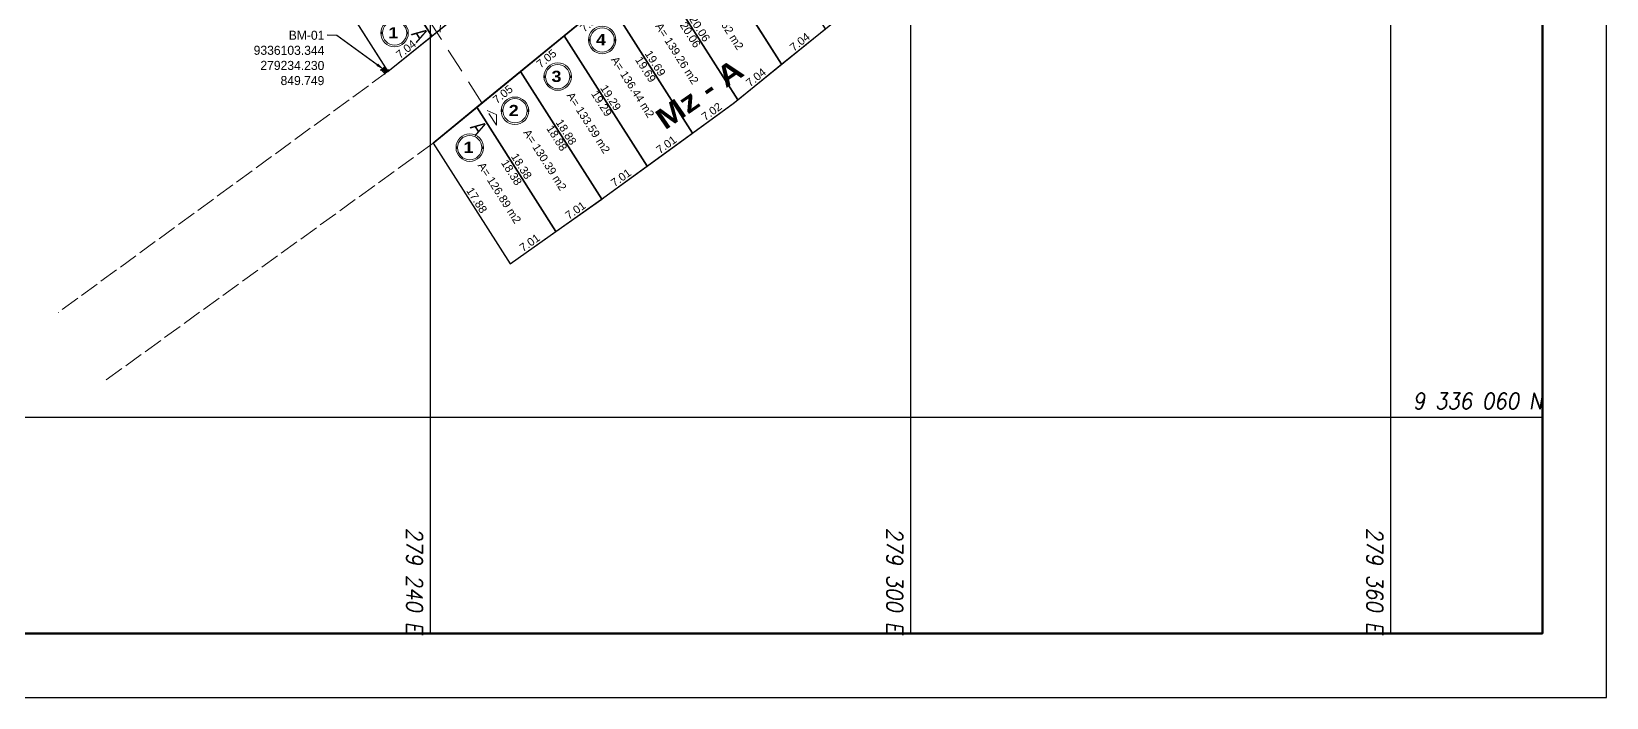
# Model space of a CAD drawing. Header units: metres. Extents: x 278764 to 279387, y 9336025 to 9336772.
# Drawn here: x 279190.1 to 279387, y 9336025 to 9336108.1 of the extents above; entities that cross this region are included whole.
import ezdxf
from ezdxf import colors
from ezdxf.entities.mleader import LeaderData, LeaderLine
from ezdxf.enums import TextEntityAlignment as Align
from ezdxf.math import Vec2, Vec3

# ---------------------------------------------------------------- set-up
doc = ezdxf.new("R2010")
doc.units = ezdxf.units.M
doc.linetypes.add('ACAD_ISO02W100', pattern=[15, 12, -3])
doc.linetypes.add('HIDDEN2', pattern=[0.1875, 0.125, -0.0625])
for name, color, linetype in [('31_PREDIOS_TOTAL', 7, 'Continuous'), ('ALINEAMIENTO', 7, 'Continuous'), ('AZULL', 5, 'Continuous'), ('Cuadricula Coordenadas', 5, 'Continuous'), ('LOTES', 250, 'Continuous'), ('PUNTOS-09-08-2026', 7, 'Continuous')]:
    doc.layers.add(name, color=color, linetype=linetype)
for name, color, linetype, lineweight in [('@NUMEROS DE LOTES', 7, 'Continuous', 9), ('CIRCULO', 1, 'Continuous', 5), ('MARCO', 6, 'Continuous', 50), ('PERIMETRO', 1, 'Continuous', 30), ('PUNTOS GEODESICOS', 6, 'Continuous', 30), ('textos', 7, 'Continuous', 15)]:
    doc.layers.add(name, color=color, linetype=linetype, lineweight=lineweight)
doc.styles.add('Coordenadas', font='romans', dxfattribs={"width": 0.9, "height": 2})
doc.styles.get("Standard").update_dxf_attribs({"font": 'simplex.shx'})
doc.styles.add('STYLE1', font='arial.ttf')
doc.styles.add('titu', font='')
doc.styles.add('txt', font='arial.ttf', dxfattribs={"width": 0.9})
doc.styles.get('titu').set_extended_font_data('Arial Black')
doc.dimstyles.new('500ULTIMO', dxfattribs={"dimtxt": 1, "dimasz": 1.199999999999999, "dimexe": 0.18, "dimexo": 0.9000000000000007, "dimgap": 0.2305000000000045, "dimtad": 1, "dimzin": 3, "dimdsep": 46, "dimtxsty": 'STYLE1', "dimcen": 0.09, "dimse1": 1, "dimse2": 1, "dimsd1": 1, "dimsd2": 1, "dimclrd": 125, "dimclre": 125, "dimaunit": 1, "dimadec": 3, "dimazin": 0, "dimtfac": 1, "dimtix": 1, "dimtofl": 0, "dimtmove": 0, "dimatfit": 3, "dimfxl": 1, "dimtolj": 1, "dimtzin": 0, "dimarcsym": 0})

# ---------------------------------------------------------------- blocks, each defined once
blk = doc.blocks.new('*D84')
at = {"layer": 'Defpoints', "color": 0, "transparency": 16777216}
for p in [(279255.6685032891, 9336083.182152025), (279255.6685032891, 9336083.182152025), (279249.9449999994, 9336079.138)]:
    blk.add_point(p, dxfattribs=at)
at = {"layer": '31_PREDIOS_TOTAL', "color": 0, "transparency": 16777216, "insert": (279252.3791027768, 9336081.765307885), "char_height": 1, "attachment_point": 5, "rotation": 35.2445240068254, "style": 'STYLE1'}
blk.add_mtext('\\A1;7.01', dxfattribs=at)
blk = doc.blocks.new('*D85')
at = {"layer": 'Defpoints', "color": 0, "transparency": 16777216}
for p in [(279261.3920065779, 9336087.226304047), (279261.3920065789, 9336087.226304047), (279255.6685032891, 9336083.182152024)]:
    blk.add_point(p, dxfattribs=at)
at = {"layer": '31_PREDIOS_TOTAL', "color": 0, "transparency": 16777216, "insert": (279258.1026060665, 9336085.809459908), "char_height": 1, "attachment_point": 5, "rotation": 35.24452399493774, "style": 'STYLE1'}
blk.add_mtext('\\A1;7.01', dxfattribs=at)
blk = doc.blocks.new('*D86')
at = {"layer": 'Defpoints', "color": 0, "transparency": 16777216}
for p in [(279267.0667016478, 9336091.347107349), (279267.0667016478, 9336091.347107349), (279261.3920065779, 9336087.226304049)]:
    blk.add_point(p, dxfattribs=at)
at = {"layer": '31_PREDIOS_TOTAL', "color": 0, "transparency": 16777216, "insert": (279263.7939078696, 9336089.886352047), "char_height": 1, "attachment_point": 5, "rotation": 35.986093494981624, "style": 'STYLE1'}
blk.add_mtext('\\A1;7.01', dxfattribs=at)
blk = doc.blocks.new('*D168')
at = {"layer": 'Defpoints', "color": 0, "transparency": 16777216}
for p in [(279272.7392326714, 9336095.471309192, 843.369), (279272.7392326724, 9336095.471309192), (279267.0667016469, 9336091.347107349)]:
    blk.add_point(p, dxfattribs=at)
at = {"layer": '31_PREDIOS_TOTAL', "color": 0, "transparency": 16777216, "insert": (279269.4671771433, 9336094.008604828), "char_height": 1, "attachment_point": 5, "rotation": 36.018947694693175, "style": 'STYLE1'}
blk.add_mtext('\\A1;7.01', dxfattribs=at)
blk = doc.blocks.new('*D169')
at = {"layer": 'Defpoints', "color": 0, "transparency": 16777216}
for p in [(279278.3915654384, 9336099.62723156), (279278.3915654384, 9336099.62723156), (279272.7392326705, 9336095.471309192)]:
    blk.add_point(p, dxfattribs=at)
at = {"layer": '31_PREDIOS_TOTAL', "color": 0, "transparency": 16777216, "insert": (279275.1264085248, 9336098.1463269), "char_height": 1, "attachment_point": 5, "rotation": 36.32547932626531, "style": 'STYLE1'}
blk.add_mtext('\\A1;7.02', dxfattribs=at)
blk = doc.blocks.new('*D170')
at = {"layer": 'Defpoints', "color": 0, "transparency": 16777216}
for p in [(279283.8736974075, 9336104.050447196), (279283.8736974047, 9336104.050447198), (279278.3915654384, 9336099.627231563)]:
    blk.add_point(p, dxfattribs=at)
at = {"layer": '31_PREDIOS_TOTAL', "color": 0, "transparency": 16777216, "insert": (279280.6672845362, 9336102.415590152), "char_height": 1, "attachment_point": 5, "rotation": 38.89805523325604, "style": 'STYLE1'}
blk.add_mtext('\\A1;7.04', dxfattribs=at)
blk = doc.blocks.new('*D56')
at = {"layer": 'Defpoints', "color": 0, "transparency": 16777216}
for p in [(279289.3558293786, 9336108.473662829, 843.369), (279289.3558293786, 9336108.473662827), (279283.8736974085, 9336104.050447196, 843.369)]:
    blk.add_point(p, dxfattribs=at)
at = {"layer": '31_PREDIOS_TOTAL', "color": 0, "transparency": 16777216, "insert": (279286.1494165109, 9336106.838805782), "char_height": 1, "attachment_point": 5, "rotation": 38.898055232661434, "style": 'STYLE1'}
blk.add_mtext('\\A1;7.04', dxfattribs=at)
blk = doc.blocks.new('CIR. LOTE')
at = {"color": 10, "lineweight": 0}
for p, q in [((278778.3742439066, 9330113.724754242), (278778.5742439066, 9330113.724754242)), ((278778.3771630948, 9330113.824754242), (278778.5775494474, 9330113.82475424)), ((278778.3771630948, 9330113.624754243), (278778.5775494475, 9330113.624754243)), ((278781.5994674141, 9330113.82475424), (278781.7998537667, 9330113.824754242)), ((278781.599467414, 9330113.624754243), (278781.7998537667, 9330113.624754243)), ((278781.6027729549, 9330113.724754242), (278781.8027729549, 9330113.724754242))]:
    blk.add_line(p, q, dxfattribs=at)
for radius in [1.714264524169266, 1.514264524169266]:
    blk.add_circle((278780.0885084308, 9330113.724754242), radius, dxfattribs=at)
blk = doc.blocks.new('aa')
at = {"color": 5, "lineweight": 15, "extrusion": (-0.01615934004098686, 0.5092709949910922, 0.860454490016888)}
for p, q in [((355035.4279216499, 9280071.159480492, 1.68279864079263), (355036.5337756394, 9280071.94318349, 1.239721940924142)), ((355036.5337756394, 9280071.94318349, 1.239721940924142), (355037.6870893904, 9280071.231164642, 1.682798641008344)), ((355050.105454141, 9280071.950560812, 1.326375308642484), (355049.100132328, 9280071.238103542, 1.729172308006933)), ((355050.1206695567, 9280071.999993263, 1.461260291548673), (355051.2739833049, 9280071.287974417, 1.904336991632875))]:
    blk.add_line(p, q, dxfattribs=at)
at = {"color": 5, "linetype": 'HIDDEN2', "lineweight": 15, "ltscale": 25, "extrusion": (-0.01615934004098686, 0.5092709949910922, 0.860454490016888)}
blk.add_line((355035.4397865841, 9280070.785550026, 1.904336991490296), (355051.2739833049, 9280071.287974417, 1.904336991632875), dxfattribs=at)
at = {"color": 5, "lineweight": 15, "extrusion": (0.5092709949910922, 0.01615934004098661, 0.8604544900168879), "style": 'txt', "width": 0.9}
for p in [(9264139.493056225, -558579.7126292795, 330771.7189864473), (9264139.398136387, -558591.6587549452, 330778.5554464592)]:
    blk.add_text('A', height=1.897204456719582, rotation=269.7125848692542, dxfattribs=at).set_placement(p, align=Align.BOTTOM_CENTER)
blk = doc.blocks.new('222')
h = blk.add_hatch(color=12)
h.dxf.hatch_style = 1
h.paths.add_polyline_path([(282318.2866594345, 9331110.408610083), (282318.1755999348, 9331110.3024006), (282318.2866594345, 9331110.18626961)])
h.paths.add_polyline_path([(282318.4992902031, 9331110.18626961), (282318.4992902034, 9331110.18626961), (282318.3977189342, 9331110.292479092), (282318.2866594344, 9331110.18626961)])
h.paths.add_polyline_path([(282318.2866594345, 9331109.962072462), (282318.3934168711, 9331110.074637134), (282318.2866594345, 9331110.18626961)])
h.paths.add_polyline_path([(282318.2866594344, 9331110.18626961), (282318.0541658663, 9331110.18626961), (282318.1699293042, 9331110.074637134)])
at = {"color": 7, "elevation": 808.2000000000006}
blk.add_lwpolyline([(282318.0541658663, 9331110.18626961), (282318.2866594346, 9331110.408610083), (282318.4992902034, 9331110.18626961), (282318.2866594345, 9331109.962072462)], close=True, dxfattribs=at)
at = {"color": 7, "elevation": 808.2000000000006, "flags": 128}
for points in [[(282318.1699293043, 9331110.074637134), (282318.3977189342, 9331110.292479092)], [(282318.3934168711, 9331110.074637134), (282318.1755999348, 9331110.3024006)], [(282318.2866594345, 9331110.478593288), (282318.2866594345, 9331109.859857861)]]:
    blk.add_lwpolyline(points, dxfattribs=at)
at = {"layer": 'ALINEAMIENTO', "elevation": 808.2000000000006, "flags": 128}
blk.add_lwpolyline([(282317.962644427, 9331110.18626961), (282318.607965639, 9331110.18626961)], dxfattribs=at)
blk = doc.blocks.new('*D323')
at = {"layer": 'Defpoints', "color": 0, "transparency": 16777216}
for p in [(279251.2520582639, 9336103.150670785, 1686.738), (279252.2260799734, 9336101.961216772), (279245.7975489907, 9336098.684074856, 1686.738)]:
    blk.add_point(p, dxfattribs=at)
at = {"layer": '31_PREDIOS_TOTAL', "color": 0, "transparency": 16777216, "insert": (279249.0293097002, 9336100.301281035), "char_height": 1, "attachment_point": 5, "rotation": 39.313407122666725, "style": 'STYLE1'}
blk.add_mtext('\\A1;7.05', dxfattribs=at)
blk = doc.blocks.new('*D324')
at = {"layer": 'Defpoints', "color": 0, "transparency": 16777216}
for p in [(279256.7065675389, 9336107.61726671, 1686.738), (279257.6805892484, 9336106.427812697), (279251.2520582639, 9336103.150670785, 1686.738)]:
    blk.add_point(p, dxfattribs=at)
at = {"layer": '31_PREDIOS_TOTAL', "color": 0, "transparency": 16777216, "insert": (279254.4838189762, 9336104.76787696), "char_height": 1, "attachment_point": 5, "rotation": 39.313407122666725, "style": 'STYLE1'}
blk.add_mtext('\\A1;7.05', dxfattribs=at)
blk = doc.blocks.new('*D325')
at = {"layer": 'Defpoints', "color": 0, "transparency": 16777216}
for p in [(279262.1610768149, 9336112.083862636, 1686.738), (279263.1350985244, 9336110.894408623), (279256.7065675389, 9336107.61726671, 1686.738)]:
    blk.add_point(p, dxfattribs=at)
at = {"layer": '31_PREDIOS_TOTAL', "color": 0, "transparency": 16777216, "insert": (279259.9383282512, 9336109.234472886), "char_height": 1, "attachment_point": 5, "rotation": 39.313407122666725, "style": 'STYLE1'}
blk.add_mtext('\\A1;7.05', dxfattribs=at)
blk = doc.blocks.new('*D331')
at = {"layer": 'Defpoints', "color": 0, "transparency": 16777216}
for p in [(279240.1401005872, 9336107.568862077), (279240.1401005881, 9336107.568862077), (279234.6565976683, 9336103.147799466)]:
    blk.add_point(p, dxfattribs=at)
at = {"layer": '31_PREDIOS_TOTAL', "color": 0, "transparency": 16777216, "insert": (279236.9332099659, 9336105.935249079), "char_height": 1, "attachment_point": 5, "rotation": 38.877422774508716, "style": 'STYLE1'}
blk.add_mtext('\\A1;7.04', dxfattribs=at)
blk = doc.blocks.new('*D332')
at = {"layer": 'Defpoints', "color": 0, "transparency": 16777216}
for p in [(279245.6236035069, 9336111.989924692), (279245.6236035042, 9336111.989924693), (279240.1401005872, 9336107.568862077)]:
    blk.add_point(p, dxfattribs=at)
at = {"layer": '31_PREDIOS_TOTAL', "color": 0, "transparency": 16777216, "insert": (279242.4167128811, 9336110.356311694), "char_height": 1, "attachment_point": 5, "rotation": 38.87742277896643, "style": 'STYLE1'}
blk.add_mtext('\\A1;7.04', dxfattribs=at)
blk = doc.blocks.new('*D352')
at = {"layer": 'Defpoints', "color": 0, "transparency": 16777216}
for p in [(279229.2643640889, 9336124.64875353), (279229.2643640889, 9336124.64875353), (279240.1401005876, 9336107.568862077)]:
    blk.add_point(p, dxfattribs=at)
at = {"layer": '31_PREDIOS_TOTAL', "color": 0, "transparency": 16777216, "insert": (279235.3273357432, 9336116.50684663), "char_height": 1, "attachment_point": 5, "rotation": 302.4872218272194, "style": 'STYLE1'}
blk.add_mtext('\\A1;20.25', dxfattribs=at)
blk = doc.blocks.new('*D353')
at = {"layer": 'Defpoints', "color": 0, "transparency": 16777216}
for p in [(279223.6010907078, 9336120.510012943), (279234.6565976669, 9336103.147799464), (279234.6565976669, 9336103.147799464)]:
    blk.add_point(p, dxfattribs=at)
at = {"layer": '31_PREDIOS_TOTAL', "color": 0, "transparency": 16777216, "insert": (279229.7539475937, 9336112.226945028), "char_height": 1, "attachment_point": 5, "rotation": 302.4872218270133, "style": 'STYLE1'}
blk.add_mtext('\\A1;20.58', dxfattribs=at)
blk = doc.blocks.new('*D364')
at = {"layer": 'Defpoints', "color": 0, "transparency": 16777216}
for p in [(279228.0056455703, 9336123.847255992), (279229.2643640889, 9336124.64875353), (279240.1401005876, 9336107.568862077)]:
    blk.add_point(p, dxfattribs=at)
at = {"layer": '31_PREDIOS_TOTAL', "color": 0, "transparency": 16777216, "insert": (279234.0686172247, 9336115.705349091), "char_height": 1, "attachment_point": 5, "rotation": 302.4872218272194, "style": 'STYLE1'}
blk.add_mtext('\\A1;20.25', dxfattribs=at)
blk = doc.blocks.new('*D372')
at = {"layer": 'Defpoints', "color": 0, "transparency": 16777216}
for p in [(279245.7975489902, 9336098.684074858, 1686.738), (279255.6685032891, 9336083.182152025, 1686.738), (279255.6685032882, 9336083.182152024)]:
    blk.add_point(p, dxfattribs=at)
at = {"layer": '31_PREDIOS_TOTAL', "color": 0, "transparency": 16777216, "insert": (279251.3584172367, 9336091.331335455), "char_height": 1, "attachment_point": 5, "rotation": 302.4872218270171, "style": 'STYLE1'}
blk.add_mtext('\\A1;18.38', dxfattribs=at)
blk = doc.blocks.new('*D373')
at = {"layer": 'Defpoints', "color": 0, "transparency": 16777216}
for p in [(279245.7975489902, 9336098.684074858, 1686.738), (279255.6685032891, 9336083.182152025, 1686.738), (279254.4289996214, 9336082.392889675)]:
    blk.add_point(p, dxfattribs=at)
at = {"layer": '31_PREDIOS_TOTAL', "color": 0, "transparency": 16777216, "insert": (279250.11891357, 9336090.542073105), "char_height": 1, "attachment_point": 5, "rotation": 302.4872218270171, "style": 'STYLE1'}
blk.add_mtext('\\A1;18.38', dxfattribs=at)
blk = doc.blocks.new('*D374')
at = {"layer": 'Defpoints', "color": 0, "transparency": 16777216}
for p in [(279240.3430397147, 9336094.217478935), (279249.9449999998, 9336079.138000002), (279249.9450000026, 9336079.138000004)]:
    blk.add_point(p, dxfattribs=at)
at = {"layer": '31_PREDIOS_TOTAL', "color": 0, "transparency": 16777216, "insert": (279245.7691232641, 9336087.075778294), "char_height": 1, "attachment_point": 5, "rotation": 302.48722182694826, "style": 'STYLE1'}
blk.add_mtext('\\A1;17.88', dxfattribs=at)
blk = doc.blocks.new('*D375')
at = {"layer": 'Defpoints', "color": 0, "transparency": 16777216}
for p in [(279251.2520582648, 9336103.150670785), (279251.2520582648, 9336103.150670785), (279261.3920065775, 9336087.226304049)]:
    blk.add_point(p, dxfattribs=at)
at = {"layer": '31_PREDIOS_TOTAL', "color": 0, "transparency": 16777216, "insert": (279256.9471358284, 9336095.586526241), "char_height": 1, "attachment_point": 5, "rotation": 302.48722182562904, "style": 'STYLE1'}
blk.add_mtext('\\A1;18.88', dxfattribs=at)
blk = doc.blocks.new('*D376')
at = {"layer": 'Defpoints', "color": 0, "transparency": 16777216}
for p in [(279250.0822868664, 9336102.40581093), (279251.2520582648, 9336103.150670785), (279261.3920065775, 9336087.226304049)]:
    blk.add_point(p, dxfattribs=at)
at = {"layer": '31_PREDIOS_TOTAL', "color": 0, "transparency": 16777216, "insert": (279255.77736443, 9336094.841666386), "char_height": 1, "attachment_point": 5, "rotation": 302.48722182562904, "style": 'STYLE1'}
blk.add_mtext('\\A1;18.88', dxfattribs=at)
blk = doc.blocks.new('*D377')
at = {"layer": 'Defpoints', "color": 0, "transparency": 16777216}
for p in [(279256.7065675403, 9336107.61726671), (279256.7065675412, 9336107.61726671), (279267.0667016483, 9336091.347107347)]:
    blk.add_point(p, dxfattribs=at)
at = {"layer": '31_PREDIOS_TOTAL', "color": 0, "transparency": 16777216, "insert": (279262.511738, 9336099.880225854), "char_height": 1, "attachment_point": 5, "rotation": 302.4872218264213, "style": 'STYLE1'}
blk.add_mtext('\\A1;19.29', dxfattribs=at)
blk = doc.blocks.new('*D378')
at = {"layer": 'Defpoints', "color": 0, "transparency": 16777216}
for p in [(279255.5725992876, 9336106.895204749), (279256.7065675403, 9336107.61726671), (279267.0667016483, 9336091.347107347)]:
    blk.add_point(p, dxfattribs=at)
at = {"layer": '31_PREDIOS_TOTAL', "color": 0, "transparency": 16777216, "insert": (279261.3777697473, 9336099.158163894), "char_height": 1, "attachment_point": 5, "rotation": 302.4872218264213, "style": 'STYLE1'}
blk.add_mtext('\\A1;19.29', dxfattribs=at)
blk = doc.blocks.new('*D379')
at = {"layer": 'Defpoints', "color": 0, "transparency": 16777216}
for p in [(279262.1610768149, 9336112.083862636), (279262.1610768102, 9336112.083862633), (279272.7392326705, 9336095.471309194)]:
    blk.add_point(p, dxfattribs=at)
at = {"layer": '31_PREDIOS_TOTAL', "color": 0, "transparency": 16777216, "insert": (279268.0752581442, 9336104.175624738), "char_height": 1, "attachment_point": 5, "rotation": 302.48722182879544, "style": 'STYLE1'}
blk.add_mtext('\\A1;19.69', dxfattribs=at)
blk = doc.blocks.new('*D380')
at = {"layer": 'Defpoints', "color": 0, "transparency": 16777216}
for p in [(279262.1610768149, 9336112.083862636), (279260.9619551916, 9336111.320313824), (279272.7392326705, 9336095.471309194)]:
    blk.add_point(p, dxfattribs=at)
at = {"layer": '31_PREDIOS_TOTAL', "color": 0, "transparency": 16777216, "insert": (279266.8761365255, 9336103.41207593), "char_height": 1, "attachment_point": 5, "rotation": 302.48722182879544, "style": 'STYLE1'}
blk.add_mtext('\\A1;19.69', dxfattribs=at)
blk = doc.blocks.new('*D381')
at = {"layer": 'Defpoints', "color": 0, "transparency": 16777216}
for p in [(279267.615586089, 9336116.550458563), (279267.615586088, 9336116.550458563), (279278.3915654388, 9336099.62723156)]:
    blk.add_point(p, dxfattribs=at)
at = {"layer": '31_PREDIOS_TOTAL', "color": 0, "transparency": 16777216, "insert": (279273.6286791684, 9336108.486883888), "char_height": 1, "attachment_point": 5, "rotation": 302.48722182823144, "style": 'STYLE1'}
blk.add_mtext('\\A1;20.06', dxfattribs=at)
blk = doc.blocks.new('*D382')
at = {"layer": 'Defpoints', "color": 0, "transparency": 16777216}
for p in [(279267.615586089, 9336116.550458563), (279266.4437473509, 9336115.804282315), (279278.3915654388, 9336099.62723156)]:
    blk.add_point(p, dxfattribs=at)
at = {"layer": '31_PREDIOS_TOTAL', "color": 0, "transparency": 16777216, "insert": (279272.4568404313, 9336107.74070764), "char_height": 1, "attachment_point": 5, "rotation": 302.48722182823144, "style": 'STYLE1'}
blk.add_mtext('\\A1;20.06', dxfattribs=at)
blk = doc.blocks.new('*D383')
at = {"layer": 'Defpoints', "color": 0, "transparency": 16777216}
for p in [(279273.0700953635, 9336121.01705449), (279273.0700953645, 9336121.01705449), (279283.8736974094, 9336104.050447196)]:
    blk.add_point(p, dxfattribs=at)
at = {"layer": '31_PREDIOS_TOTAL', "color": 0, "transparency": 16777216, "insert": (279279.0969997924, 9336112.931789668), "char_height": 1, "attachment_point": 5, "rotation": 302.48722182909745, "style": 'STYLE1'}
blk.add_mtext('\\A1;20.11', dxfattribs=at)
blk = doc.blocks.new('*D384')
at = {"layer": 'Defpoints', "color": 0, "transparency": 16777216}
for p in [(279271.8488402921, 9336120.239412058), (279273.0700953635, 9336121.01705449), (279283.8736974094, 9336104.050447196)]:
    blk.add_point(p, dxfattribs=at)
at = {"layer": '31_PREDIOS_TOTAL', "color": 0, "transparency": 16777216, "insert": (279277.8757447191, 9336112.154147234), "char_height": 1, "attachment_point": 5, "rotation": 302.48722182909745, "style": 'STYLE1'}
blk.add_mtext('\\A1;20.11', dxfattribs=at)

msp = doc.modelspace()

# ---------------------------------------------------------------- linework, layer by layer
at = {"flags": 128}
for points, elevation in [([(279240.3430397152, 9336094.217478933), (279249.945, 9336079.138), (279261.635, 9336087.398), (279277.81, 9336099.158), (279289.619, 9336108.686), (279296.725, 9336114.361), (279303.351, 9336120.195), (279293.533, 9336134.233), (279292.872, 9336135.77), (279293.377, 9336137.646), (279302.135, 9336149.788), (279315.128, 9336165.811), (279327.252, 9336181.064), (279345.894, 9336203.782), (279343.81, 9336213.751), (279343.964, 9336221.412), (279344.043, 9336232.682), (279345.736, 9336246.728), (279346.76, 9336264.165), (279347.579, 9336276.61), (279347.967, 9336288.882), (279345.8004386381, 9336294.45579299)], 843.369), ([(279240.3430397152, 9336094.217478933), (279249.945, 9336079.138)], 1686.738)]:
    msp.add_lwpolyline(points, dxfattribs=dict(at, elevation=elevation))
at = {"lineweight": 0, "flags": 128}
msp.add_lwpolyline([(279293.377, 9336137.646), (279292.872, 9336135.77), (279293.533, 9336134.233), (279303.351, 9336120.195), (279296.725, 9336114.361), (279294.8560725767, 9336112.86843553), (279289.619, 9336108.686), (279289.355829378, 9336108.473662827), (279283.8736974081, 9336104.050447194), (279278.3915654384, 9336099.62723156), (279277.81, 9336099.158), (279272.7392326712, 9336095.471309194), (279267.0667016475, 9336091.347107349), (279261.635, 9336087.398), (279261.3920065776, 9336087.226304049), (279255.6685032889, 9336083.182152025), (279249.945, 9336079.138), (279240.3430397148, 9336094.217478933)], close=True, dxfattribs=at)
at = {"layer": 'Cuadricula Coordenadas', "color": 8}
for p, q in [((279240, 9336032.97064418), (279240, 9336353.370644178)), ((279300, 9336032.97064418), (279300, 9336353.370644178)), ((279360, 9336032.97064418), (279360, 9336353.370644178)), ((279157.3600005471, 9336060), (279378.9600005468, 9336060))]:
    msp.add_line(p, q, dxfattribs=at)
at = {"layer": 'Defpoints'}
msp.add_lwpolyline([(279386.9600005468, 9336361.370644178), (279149.3600005472, 9336361.370644178), (279149.3600005472, 9336024.97064418), (279386.9600005468, 9336024.97064418)], close=True, dxfattribs=at)
at = {"layer": 'LOTES'}
for p, q in [((279283.8736974082, 9336104.050447194, 843.369), (279273.0700953635, 9336121.017054489, 843.369)), ((279267.6155860884, 9336116.550458563, 843.369), (279278.3915654384, 9336099.62723156, 843.369)), ((279278.3915654384, 9336099.62723156, 843.369), (279283.8736974082, 9336104.050447194, 843.369))]:
    msp.add_line(p, q, dxfattribs=at)
at = {"layer": 'LOTES', "flags": 128}
for points, elevation in [([(279240.3430397152, 9336094.217478933), (279249.945, 9336079.138), (279261.635, 9336087.398), (279277.81, 9336099.158), (279289.619, 9336108.686), (279296.725, 9336114.361), (279303.351, 9336120.195), (279293.533, 9336134.233), (279292.872, 9336135.77), (279293.377, 9336137.646), (279302.135, 9336149.788), (279315.128, 9336165.811), (279327.252, 9336181.064), (279345.894, 9336203.782), (279343.81, 9336213.751), (279343.964, 9336221.412), (279344.043, 9336232.682), (279345.736, 9336246.728), (279346.76, 9336264.165), (279347.579, 9336276.61), (279347.967, 9336288.882), (279345.8004386381, 9336294.45579299)], 1686.738), ([(279218.2325811127, 9336141.97370948), (279240.1401005871, 9336107.568862077)], 1686.738), ([(279212.5911424495, 9336137.800678378), (279234.6565976668, 9336103.147799464)], 1686.738), ([(279240.3430397152, 9336094.217478933), (279293.377, 9336137.646)], 843.369), ([(279245.6236035071, 9336111.98992469), (279234.9276374708, 9336128.787494116), (279229.2643640896, 9336124.64875353), (279240.1401005876, 9336107.568862077)], 843.369), ([(279274.4254838719, 9336118.888473257), (279283.8736974081, 9336104.050447194)], 1686.738), ([(279268.7450765127, 9336114.77664087), (279278.3915654382, 9336099.62723156)], 1686.738), ([(279262.1610768149, 9336112.083862636), (279272.7392326712, 9336095.471309194)], 1686.738), ([(279256.7065675398, 9336107.61726671), (279267.0667016478, 9336091.347107349)], 1686.738), ([(279251.2520582646, 9336103.150670785), (279261.3920065778, 9336087.226304049)], 1686.738), ([(279245.7975489905, 9336098.684074858), (279255.6685032884, 9336083.182152025)], 1686.738)]:
    msp.add_lwpolyline(points, dxfattribs=dict(at, elevation=elevation))
for points in [[(279278.524604639, 9336125.483650416), (279273.0700953636, 9336121.017054489), (279283.8736974084, 9336104.050447194), (279289.3558293782, 9336108.473662827)], [(279273.0700953636, 9336121.017054489), (279267.6155860889, 9336116.550458563), (279278.3915654384, 9336099.62723156), (279283.8736974082, 9336104.050447194)], [(279267.6155860889, 9336116.550458563), (279262.1610768144, 9336112.083862636), (279272.7392326713, 9336095.471309194), (279277.81, 9336099.158), (279278.3915654385, 9336099.62723156)], [(279262.1610768144, 9336112.083862636), (279256.7065675397, 9336107.61726671), (279267.0667016475, 9336091.347107349), (279272.7392326713, 9336095.471309194)], [(279256.7065675397, 9336107.61726671), (279251.2520582649, 9336103.150670785), (279261.3920065776, 9336087.226304049), (279261.635, 9336087.398), (279267.0667016475, 9336091.347107349)], [(279251.2520582649, 9336103.150670785), (279245.7975489901, 9336098.684074858), (279255.6685032889, 9336083.182152025), (279261.3920065776, 9336087.226304049)], [(279245.7975489901, 9336098.684074858), (279240.3430397152, 9336094.217478933), (279249.945, 9336079.138), (279255.6685032889, 9336083.182152025)]]:
    msp.add_lwpolyline(points, close=True, dxfattribs=at)
at = {"layer": 'MARCO', "color": 7}
msp.add_lwpolyline([(279378.9600005468, 9336353.370644178), (279157.3600005472, 9336353.370644178), (279157.3600005472, 9336032.97064418), (279378.9600005468, 9336032.97064418)], close=True, dxfattribs=at)
at = {"layer": 'PERIMETRO', "color": 250, "linetype": 'ACAD_ISO02W100', "lineweight": 5, "ltscale": 0.2}
for points, elevation in [([(279234.6565976714, 9336103.147799468), (279193.4719767731, 9336073.04993016)], 1692.432), ([(279199.4758170799, 9336064.63523967), (279240.3430397148, 9336094.217478933)], 1692.602)]:
    msp.add_lwpolyline(points, dxfattribs=dict(at, elevation=elevation))

# ---------------------------------------------------------------- block references
at = {"layer": 'AZULL', "color": 7, "rotation": 300.8545716320606}
msp.add_blockref('aa', (-7869523.230619674, 4881513.591969183, -1.904336991561585), dxfattribs=at)
at = {"layer": 'CIRCULO', "color": 7, "lineweight": 0}
for p in [(455.4124615548644, 5994.23063047044), (481.3561004762887, 5993.365589924157), (475.7989296332235, 5988.791825797409), (470.4573265182553, 5984.527474621311), (464.8078192997491, 5979.921456938609)]:
    msp.add_blockref('CIR. LOTE', p, dxfattribs=at)

# ---------------------------------------------------------------- texts
at = {"layer": '31_PREDIOS_TOTAL', "color": 7, "lineweight": 0, "char_height": 0.9999999999999996, "attachment_point": 5, "rotation": 302.4054992223684, "style": 'STYLE1'}
for s, insert in [('\\A1;A={\\C5; }140.62 m2', (279276.4121948098, 9336109.696338119, 843.369)), ('\\A1;A={\\C5; }139.26 m2', (279270.7977904961, 9336105.402286576, 843.369)), ('\\A1;A={\\C5; }136.44 m2', (279265.2592784572, 9336101.211313553, 843.369)), ('\\A1;A={\\C5; }133.59 m2', (279259.7272185785, 9336096.746497447, 843.369)), ('\\A1;A={\\C5; }130.39 m2', (279254.290360584, 9336092.10427444, 843.369)), ('\\A1;A={\\C5; }126.89 m2', (279248.6099532245, 9336087.992442053, 843.369))]:
    msp.add_mtext(s, dxfattribs=dict(at, insert=insert))
at = {"layer": '@NUMEROS DE LOTES', "style": 'titu'}
for s, p in [('1', (279234.7232957775, 9336107.283612994, -1504.030352760048)), ('4', (279260.6669346989, 9336106.418572448, -1504.030352760048)), ('3', (279255.1097638558, 9336101.844808321, -1504.030352760048)), ('2', (279249.7681607408, 9336097.580457145, -1504.030352760048)), ('1', (279244.1186535223, 9336092.974439463, -1504.030352760048))]:
    msp.add_text(s, height=1.399999999999999, dxfattribs=at).set_placement(p)
at = {"layer": 'Cuadricula Coordenadas', "color": 7, "style": 'Coordenadas', "oblique": 10, "width": 0.9}
msp.add_text(' 9 336 060 N', height=2, dxfattribs=at).set_placement((279378.9600005468, 9336062), align=Align.MIDDLE_RIGHT)
for s, p in [('   279 240 E', (279238, 9336032.97064418)), ('   279 300 E', (279298, 9336032.97064418)), ('   279 360 E', (279358, 9336032.97064418))]:
    msp.add_text(s, height=2, rotation=270, dxfattribs=at).set_placement(p, align=Align.MIDDLE_RIGHT)
at = {"layer": 'textos', "color": 102, "style": 'titu'}
msp.add_text('Mz - A', height=2.599640904094744, rotation=34.68554435792263, dxfattribs=at).set_placement((279269.3072951934, 9336095.785343556))

# ---------------------------------------------------------------- dimensions: what is measured, and where the dimension line sits
at = {"layer": '31_PREDIOS_TOTAL'}
for p1, p2, distance, picture, middle in [((279283.8736974082, 9336104.050447194), (279273.0700953636, 9336121.017054489), 1.4478230899510423, '*D384', (279277.8757447191, 9336112.154147234)), ((279283.8736974082, 9336104.050447194), (279273.0700953636, 9336121.017054489), -1.7860282839763152e-09, '*D383', (279279.0969997924, 9336112.931789668)), ((279278.3915654385, 9336099.62723156), (279267.6155860889, 9336116.550458563), 1.389239008102948, '*D382', (279272.4568404313, 9336107.74070764)), ((279278.3915654385, 9336099.62723156), (279267.6155860889, 9336116.550458563), 7.855820610195598e-10, '*D381', (279273.6286791684, 9336108.486883888)), ((279240.1401005876, 9336107.568862077), (279245.6236035076, 9336111.98992469), 5.019099100081898e-09, '*D332', (279242.4167128811, 9336110.356311694)), ((279272.7392326713, 9336095.471309194), (279262.1610768144, 9336112.083862636), 1.4215834320783245, '*D380', (279266.8761365255, 9336103.41207593)), ((279272.7392326713, 9336095.471309194), (279262.1610768144, 9336112.083862636), 5.536010044965598e-09, '*D379', (279268.0752581442, 9336104.175624738)), ((279283.8736974081, 9336104.050447194, 1686.738), (279289.355829378, 9336108.473662827, 1686.738), -3.655069036470915e-10, '*D56', (279286.1494165109, 9336106.838805782, 843.369)), ((279267.0667016475, 9336091.347107349), (279256.7065675397, 9336107.61726671), 1.3443427664078111, '*D378', (279261.3777697473, 9336099.158163894)), ((279267.0667016475, 9336091.347107349), (279256.7065675397, 9336107.61726671), -1.227471665027597e-09, '*D377', (279262.511738, 9336099.880225854)), ((279261.3920065776, 9336087.226304049), (279251.2520582649, 9336103.150670785), 1.386788134267687, '*D376', (279255.77736443, 9336094.841666386)), ((279261.3920065776, 9336087.226304049), (279251.2520582649, 9336103.150670785), 9.819882923532267e-11, '*D375', (279256.9471358284, 9336095.586526241)), ((279278.3915654384, 9336099.62723156, 843.369), (279283.8736974082, 9336104.050447194, 843.369), 5.092304485886969e-09, '*D170', (279280.6672845362, 9336102.415590152, 843.369)), ((279245.7975489905, 9336098.684074858, 1686.738), (279255.6685032884, 9336083.182152025, 1686.738), -1.1968439987550254e-09, '*D372', (279251.3584172367, 9336091.331335455)), ((279245.7975489905, 9336098.684074858, 1686.738), (279255.6685032884, 9336083.182152025, 1686.738), -1.469457178224827, '*D373', (279250.11891357, 9336090.542073105)), ((279272.7392326713, 9336095.471309194, 843.369), (279278.3915654384, 9336099.62723156, 843.369), 0, '*D169', (279275.1264085248, 9336098.1463269, 843.369)), ((279240.3430397152, 9336094.217478933), (279249.945, 9336079.138), 4.210343162680864e-09, '*D374', (279245.7691232641, 9336087.075778294)), ((279267.0667016475, 9336091.347107349, 843.369), (279272.7392326712, 9336095.471309194, 1686.738), -2.191132745601178e-09, '*D168', (279269.4671771433, 9336094.008604828, 843.369)), ((279261.3920065776, 9336087.226304049, 843.369), (279267.0667016475, 9336091.347107349, 843.369), -2.0521281718748902e-10, '*D86', (279263.7939078696, 9336089.886352047, 843.369)), ((279255.6685032889, 9336083.182152025, 843.369), (279261.3920065776, 9336087.226304049, 843.369), -2.293779924772078e-09, '*D85', (279258.1026060665, 9336085.809459908, 843.369)), ((279249.945, 9336079.138, 843.369), (279255.6685032889, 9336083.182152025, 843.369), -1.3435914266622052e-10, '*D84', (279252.3791027768, 9336081.765307885, 843.369))]:
    dim = msp.add_aligned_dim(p1=p1, p2=p2, distance=distance, dimstyle='500ULTIMO', dxfattribs=at)
    dim.commit()
    dim.dimension.update_dxf_attribs({"geometry": picture, "text_midpoint": middle})
for base, p1, p2, picture, middle in [((279263.1350985244, 9336110.894408623), (279256.7065675398, 9336107.61726671, 1686.738), (279262.1610768149, 9336112.083862636, 1686.738), '*D325', (279259.9383282512, 9336109.234472886)), ((279257.6805892484, 9336106.427812697), (279251.2520582646, 9336103.150670785, 1686.738), (279256.7065675398, 9336107.61726671, 1686.738), '*D324', (279254.4838189762, 9336104.76787696)), ((279252.2260799734, 9336101.961216772), (279245.7975489905, 9336098.684074858, 1686.738), (279251.2520582646, 9336103.150670785, 1686.738), '*D323', (279249.0293097002, 9336100.301281035))]:
    dim = msp.add_linear_dim(base=base, p1=p1, p2=p2, angle=219.3134071226667, dimstyle='500ULTIMO', override={"dimtmove": 1}, dxfattribs=at)
    dim.commit()
    dim.dimension.update_dxf_attribs({"geometry": picture, "text_midpoint": middle})

# ---------------------------------------------------------------- next in the draw order: leaders
at = {"layer": 'PUNTOS GEODESICOS', "color": 5, "lineweight": 0}
ml = msp.add_multileader_mtext('Standard', dxfattribs=at)
ml.set_content('{\\fBahnschrift|b0|i0|c0|p34;\\C1;BM-01\\C5;\\P9336103.344\\P279234.230\\P849.749}', color=5)
ml.set_leader_properties()
ml.build(insert=Vec2(0, 0))
ml.multileader.update_dxf_attribs({"has_text_frame": 1, "arrow_head_size": 1.107488882135583})
ctx = ml.context
ctx.base_point, ctx.char_height, ctx.arrow_head_size, ctx.landing_gap_size, ctx.plane_origin, ctx.plane_x_axis, ctx.plane_y_axis = Vec3(279217.9552383292, 9336107.687398452, 849.749), 1.131786293650981, 1.107488882135583, 0.3535137471028406, Vec3(279201.7625203257, 9336093.677830532, 849.749), Vec3(0.9999983161382636, -0.001835135046122386), Vec3(0.001835135046122386, 0.9999983161382636)
ctx.text_align_type = 2
notes = []
notes.append((ctx, [(1, (1, 1, 0), (279228.2898168521, 9336107.668433072, 849.749), (-0.9999983161382636, 0.001835135046122386), 1.206113196095901, [(0, [(279234.23, 9336103.344, 849.749)], 0, [])])]))
ctx.mtext.insert, ctx.mtext.text_direction, ctx.mtext.rotation, ctx.mtext.width, ctx.mtext.alignment, ctx.mtext.flow_direction = Vec3(279226.7312417388, 9336108.243025344, 849.749), Vec3(0.9999983161382636, -0.001835135046122386), 6.281350171103425, 8.360605942973027, 3, 5
ctx.mtext.has_bg_fill, ctx.mtext.bg_color, ctx.mtext.bg_scale_factor, ctx.mtext.bg_transparency, ctx.mtext.use_window_bg_color = 1, -1027028792, 1.5, 0, 1
for ctx, leaders in notes:
    for number, flags, end, landing, length, lines in leaders:
        leader = LeaderData()
        leader.index, (leader.has_last_leader_line, leader.has_dogleg_vector, leader.attachment_direction) = number, flags
        leader.last_leader_point, leader.dogleg_vector, leader.dogleg_length = Vec3(end), Vec3(landing), length
        for number, points, colour, breaks in lines:
            line = LeaderLine()
            line.index, line.vertices, line.color, line.breaks = number, Vec3.list(points), colors.encode_raw_color(colour), breaks
            leader.lines.append(line)
        ctx.leaders.append(leader)

# ---------------------------------------------------------------- next in the draw order: linework, layer by layer
at = {"lineweight": 0, "elevation": 1686.738, "flags": 128}
msp.add_lwpolyline([(279212.5911424495, 9336137.800678378), (279234.6565976668, 9336103.147799464), (279286.2353172117, 9336144.733032826), (279316.6034823957, 9336182.9764392), (279302.8541610695, 9336204.569176009)], close=True, dxfattribs=at)
at = {"layer": 'LOTES', "elevation": 843.369, "flags": 128}
msp.add_lwpolyline([(279234.6565976668, 9336103.147799464), (279286.2353172128, 9336144.733032826)], dxfattribs=at)
at = {"layer": 'LOTES', "flags": 128}
for points in [[(279234.9276374708, 9336128.787494116), (279229.2643640896, 9336124.64875353), (279240.1401005876, 9336107.568862077), (279245.6236035076, 9336111.98992469)], [(279229.2643640896, 9336124.64875353), (279223.6010907084, 9336120.510012941), (279234.6565976668, 9336103.147799464), (279240.1401005876, 9336107.568862077)]]:
    msp.add_lwpolyline(points, close=True, dxfattribs=at)

# ---------------------------------------------------------------- next in the draw order: block references
at = {"layer": 'PUNTOS-09-08-2026', "xscale": 1.688631508784955, "yscale": 1.688631508784955, "zscale": 1.688631508784955}
msp.add_blockref('222', (-197497.3243593178, -6420703.328479129, -1209.654565891032), dxfattribs=at)

# ---------------------------------------------------------------- next in the draw order: dimensions: what is measured, and where the dimension line sits
at = {"layer": '31_PREDIOS_TOTAL'}
for p1, p2, distance, picture, middle in [((279240.1401005876, 9336107.568862077), (279229.2643640896, 9336124.64875353), 1.4922367820384521, '*D364', (279234.0686172247, 9336115.705349091)), ((279240.1401005876, 9336107.568862077), (279229.2643640896, 9336124.64875353), 5.891852258433083e-10, '*D352', (279235.3273357432, 9336116.50684663)), ((279223.6010907084, 9336120.510012941), (279234.6565976668, 9336103.147799464), 9.81981499710453e-11, '*D353', (279229.7539475937, 9336112.226945028)), ((279234.6565976668, 9336103.147799464), (279240.1401005876, 9336107.568862077), -2.9227550411468786e-10, '*D331', (279236.9332099659, 9336105.935249079))]:
    dim = msp.add_aligned_dim(p1=p1, p2=p2, distance=distance, dimstyle='500ULTIMO', dxfattribs=at)
    dim.commit()
    dim.dimension.update_dxf_attribs({"geometry": picture, "text_midpoint": middle})

doc.saveas('drawing.dxf')
